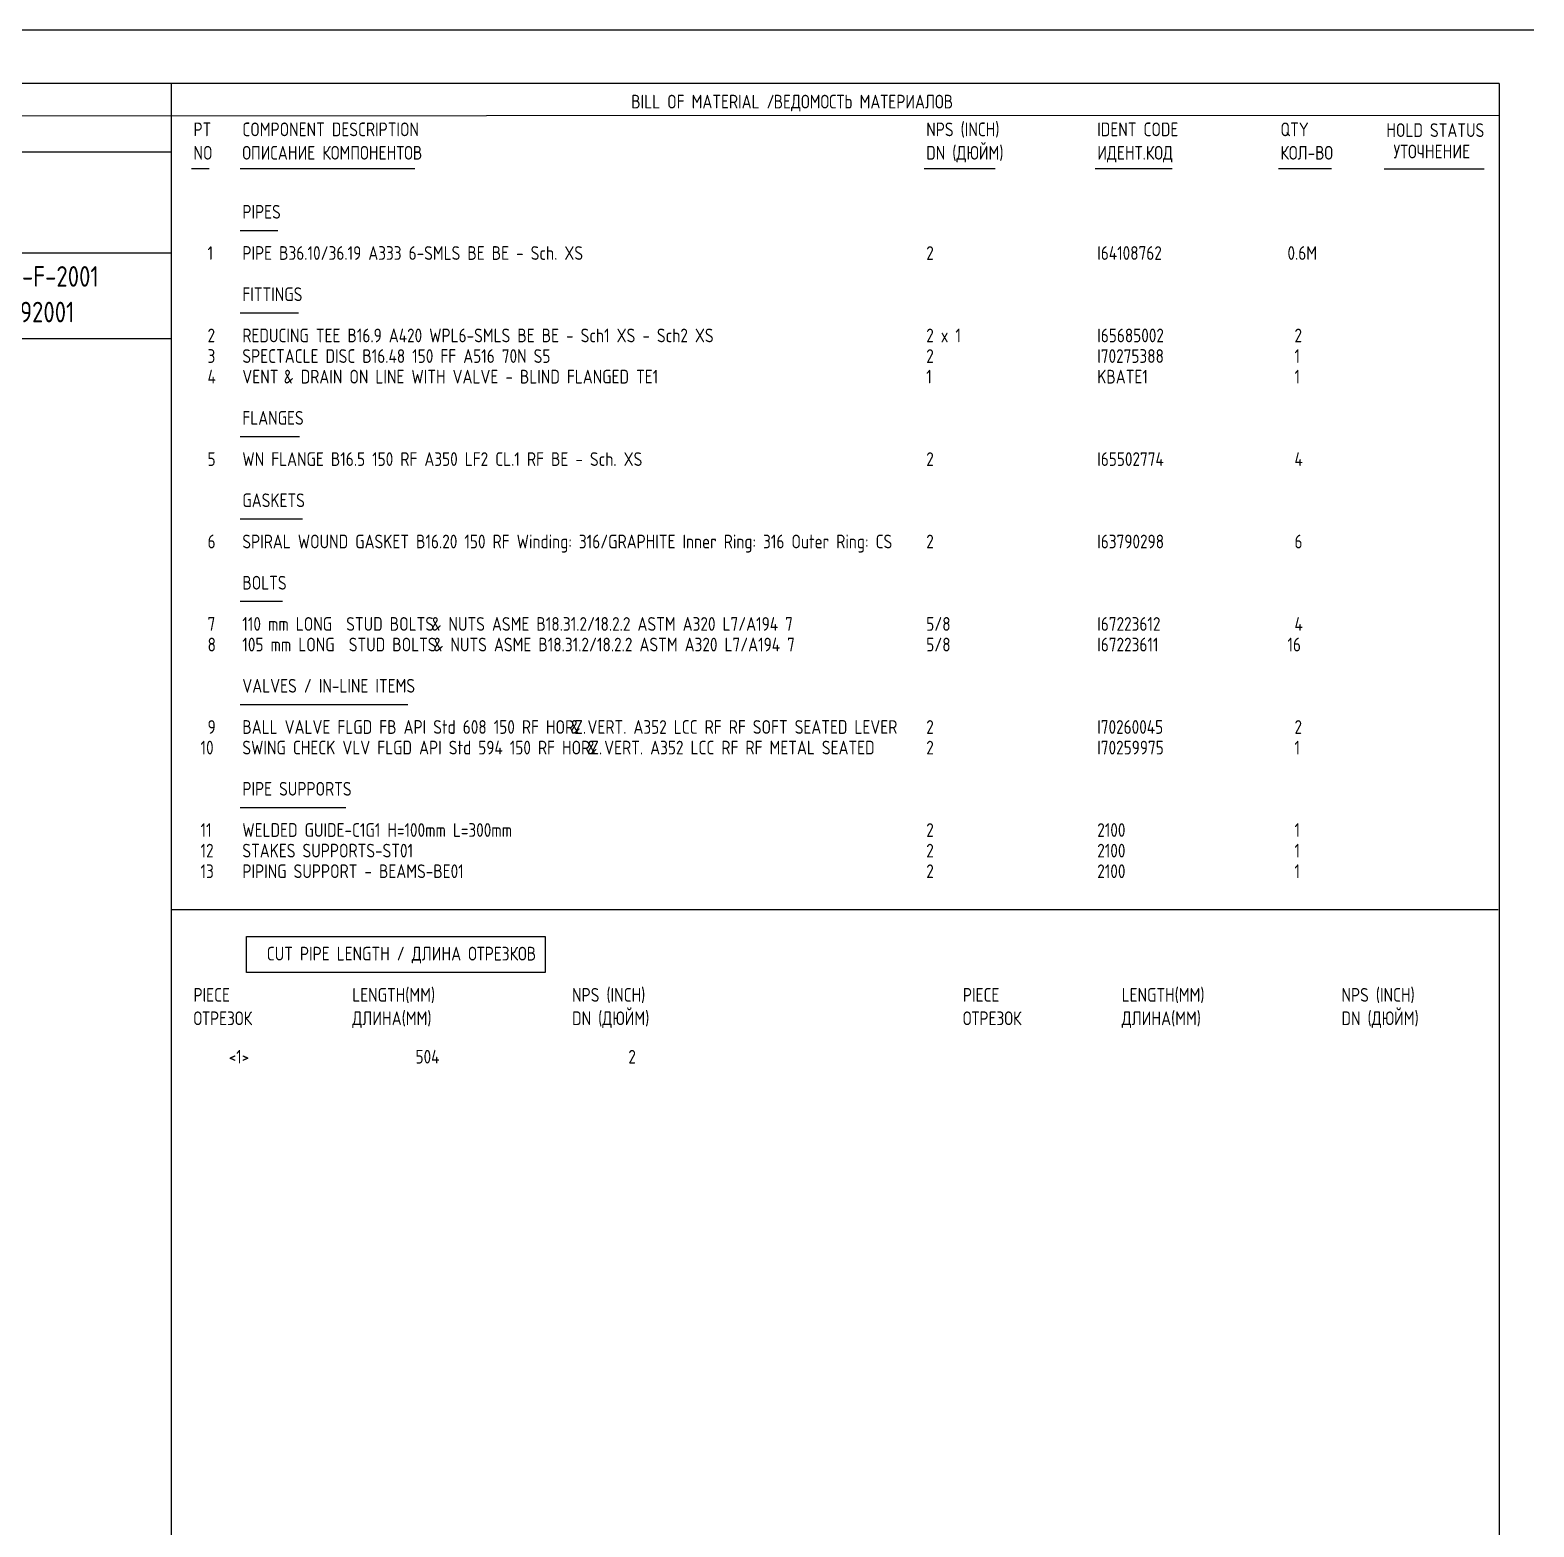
# Model space of a CAD drawing. Extents: x -1005 to 594, y -998 to 420.
# Drawn here: x 382.9 to 594, y 210 to 420 of the extents above; entities that cross this region are included whole.
import ezdxf

# ---------------------------------------------------------------- set-up
doc = ezdxf.new("R2010")
doc.units = 0
doc.styles.add('TTFN17', font='GOST type A')

msp = doc.modelspace()

# ---------------------------------------------------------------- linework, layer by layer
at = {"layer": 'GT_1', "flags": 128}
for points in [[(594, 420), (0, 420)], [(589.1, 412.5), (25.4, 412.5)], [(402.7, 412.5), (402.7, 7.5)], [(589.1, 412.5), (589.1, 7.5)], [(589.1, 408), (162.7, 407.9)], [(190.3, 402.9), (402.7, 402.9)], [(408.046, 400.531), (405.557, 400.531)], [(436.894, 400.531), (412.414, 400.531)], [(518.373, 400.531), (508.414, 400.531)], [(543.202, 400.531), (532.414, 400.531)], [(565.597, 400.531), (558.129, 400.531)], [(587, 400.5), (573, 400.5)], [(417.669, 391.854), (412.414, 391.854)], [(402.7, 388.7), (226.9, 388.7)], [(420.573, 380.289), (412.414, 380.289)], [(402.7, 376.7), (25.4, 376.7)], [(420.713, 362.942), (412.414, 362.942)], [(421.128, 351.378), (412.414, 351.378)], [(418.36, 339.813), (412.414, 339.813)], [(435.927, 325.357), (412.414, 325.357)], [(427.211, 310.901), (412.414, 310.901)], [(402.7, 296.605), (589, 296.605)], [(413.271, 292.82), (455.204, 292.82), (455.204, 287.772), (413.271, 287.772), (413.271, 292.82)]]:
    msp.add_lwpolyline(points, dxfattribs=at)

# ---------------------------------------------------------------- texts
at = {"layer": 'GT_1', "style": 'TTFN17'}
for s, height, p in [('BILL OF MATERIAL /', 1.925, (467.289, 409)), ('ВЕДОМОСТЬ МАТЕРИАЛОВ', 1.925, (487.289, 409)), ('PT', 1.925, (405.846, 405.109)), ('COMPONENT DESCRIPTION', 1.925, (412.703, 405.109)), ('NPS (INCH)', 1.925, (508.703, 405.109)), ('IDENT CODE', 1.925, (532.703, 405.109)), ('QTY', 1.925, (558.417, 405.109)), ('HOLD STATUS', 1.925, (573.289, 405)), ('NO', 1.925, (405.846, 401.822)), ('ОПИСАНИЕ КОМПОНЕНТОВ', 1.925, (412.703, 401.822)), ('DN (ДЮЙМ)', 1.925, (508.703, 401.822)), ('ИДЕНТ.КОД', 1.925, (532.703, 401.822)), ('КОЛ-ВО', 1.925, (558.417, 401.822)), ('УТОЧНЕНИЕ', 1.925, (574.289, 402)), ('PIPES', 1.925, (412.703, 393.544)), ('  1', 1.925, (405.846, 387.762)), ('PIPE B36.10/36.19 A333 6-SMLS BE BE - Sch. XS', 1.925, (412.703, 387.762)), ('2', 1.925, (508.703, 387.762)), ('I64108762', 1.925, (532.703, 387.762)), (' 0.6M', 1.925, (558.417, 387.762)), ('SLN-2725-5199-25-F-2001', 2.8875, (355.433, 384)), ('FITTINGS', 1.925, (412.703, 381.98)), ('4503-VZ-DM-T51992001', 2.8875, (355.433, 379)), ('  2', 1.925, (405.846, 376.197)), ('REDUCING TEE B16.9 A420 WPL6-SMLS BE BE - Sch1 XS - Sch2 XS', 1.925, (412.703, 376.197)), ('2 x 1', 1.925, (508.703, 376.197)), ('I65685002', 1.925, (532.703, 376.197)), ('  2', 1.925, (558.417, 376.197)), ('  3', 1.925, (405.846, 373.306)), ('SPECTACLE DISC B16.48 150 FF A516 70N S5', 1.925, (412.703, 373.306)), ('2', 1.925, (508.703, 373.306)), ('I70275388', 1.925, (532.703, 373.306)), ('  1', 1.925, (558.417, 373.306)), ('  4', 1.925, (405.846, 370.415)), ('VENT', 1.925, (412.703, 370.415)), ('& DRAIN ON LINE WITH VALVE - BLIND FLANGED TE1', 1.925, (418.513, 370.415)), ('1', 1.925, (508.703, 370.415)), ('KBATE1', 1.925, (532.703, 370.415)), ('  1', 1.925, (558.417, 370.415)), ('FLANGES', 1.925, (412.703, 364.633)), ('  5', 1.925, (405.846, 358.85)), ('WN FLANGE B16.5 150 RF A350 LF2 CL.1 RF BE - Sch. XS', 1.925, (412.703, 358.85)), ('2', 1.925, (508.703, 358.85)), ('I65502774', 1.925, (532.703, 358.85)), ('  4', 1.925, (558.417, 358.85)), ('GASKETS', 1.925, (412.703, 353.068)), ('  6', 1.925, (405.846, 347.286)), ('SPIRAL WOUND GASKET B16.20 150 RF Winding: 316/GRAPHITE Inner Ring: 316 Outer Ring: CS', 1.925, (412.703, 347.286)), ('2', 1.925, (508.703, 347.286)), ('I63790298', 1.925, (532.703, 347.286)), ('  6', 1.925, (558.417, 347.286)), ('BOLTS', 1.925, (412.703, 341.503)), ('  7', 1.925, (405.846, 335.721)), ('110 mm LONG  STUD BOLTS', 1.925, (412.703, 335.721)), ('& NUTS ASME B18.31.2/18.2.2 ASTM A320 L7/A194 7', 1.925, (439.257, 335.721)), ('5/8', 1.925, (508.703, 335.721)), ('I67223612', 1.925, (532.703, 335.721)), ('  4', 1.925, (558.417, 335.721)), ('  8', 1.925, (405.846, 332.83)), ('105 mm LONG  STUD BOLTS', 1.925, (412.703, 332.83)), ('& NUTS ASME B18.31.2/18.2.2 ASTM A320 L7/A194 7', 1.925, (439.534, 332.83)), ('5/8', 1.925, (508.703, 332.83)), ('I67223611', 1.925, (532.703, 332.83)), (' 16', 1.925, (558.417, 332.83)), ('VALVES / IN-LINE ITEMS', 1.925, (412.703, 327.048)), ('  9', 1.925, (405.846, 321.265)), ('BALL VALVE FLGD FB API Std 608 150 RF HORZ.', 1.925, (412.703, 321.265)), ('& VERT. A352 LCC RF RF SOFT SEATED LEVER', 1.925, (458.763, 321.265)), ('2', 1.925, (508.703, 321.265)), ('I70260045', 1.925, (532.703, 321.265)), ('  2', 1.925, (558.417, 321.265)), (' 10', 1.925, (405.846, 318.374)), ('SWING CHECK VLV FLGD API Std 594 150 RF HORZ.', 1.925, (412.703, 318.374)), ('& VERT. A352 LCC RF RF METAL SEATED', 1.925, (461.114, 318.374)), ('2', 1.925, (508.703, 318.374)), ('I70259975', 1.925, (532.703, 318.374)), ('  1', 1.925, (558.417, 318.374)), ('PIPE SUPPORTS', 1.925, (412.703, 312.592)), (' 11', 1.925, (405.846, 306.81)), ('WELDED GUIDE-C1G1 H=100mm L=300mm', 1.925, (412.703, 306.81)), ('2', 1.925, (508.703, 306.81)), ('2100', 1.925, (532.703, 306.81)), ('  1', 1.925, (558.417, 306.81)), (' 12', 1.925, (405.846, 303.918)), ('STAKES SUPPORTS-ST01', 1.925, (412.703, 303.918)), ('2', 1.925, (508.703, 303.918)), ('2100', 1.925, (532.703, 303.918)), ('  1', 1.925, (558.417, 303.918)), (' 13', 1.925, (405.846, 301.027)), ('PIPING SUPPORT - BEAMS-BE01', 1.925, (412.703, 301.027)), ('2', 1.925, (508.703, 301.027)), ('2100', 1.925, (532.703, 301.027)), ('  1', 1.925, (558.417, 301.027)), ('CUT PIPE LENGTH / ДЛИНА ОТРЕЗКОВ', 1.925, (416.132, 289.463)), ('PIECE', 1.925, (405.846, 283.68)), ('LENGTH(MM)', 1.925, (428.132, 283.68)), ('NPS (INCH)', 1.925, (458.989, 283.68)), ('PIECE', 1.925, (513.846, 283.68)), ('LENGTH(MM)', 1.925, (536.132, 283.68)), ('NPS (INCH)', 1.925, (566.989, 283.68)), ('DN (ДЮЙМ)', 1.925, (458.989, 280.394)), ('DN (ДЮЙМ)', 1.925, (566.989, 280.394)), ('ОТРЕЗОК', 1.925, (405.846, 280.394)), ('ДЛИНА(MM)', 1.925, (428.132, 280.394)), ('ОТРЕЗОК', 1.925, (513.846, 280.394)), ('ДЛИНА(MM)', 1.925, (536.132, 280.394)), ('     <1>', 1.925, (405.846, 275.007)), ('         504', 1.925, (428.132, 275.007)), ('        2', 1.925, (458.989, 275.007))]:
    msp.add_text(s, height=height, dxfattribs=at).set_placement(p)

doc.saveas('drawing.dxf')
